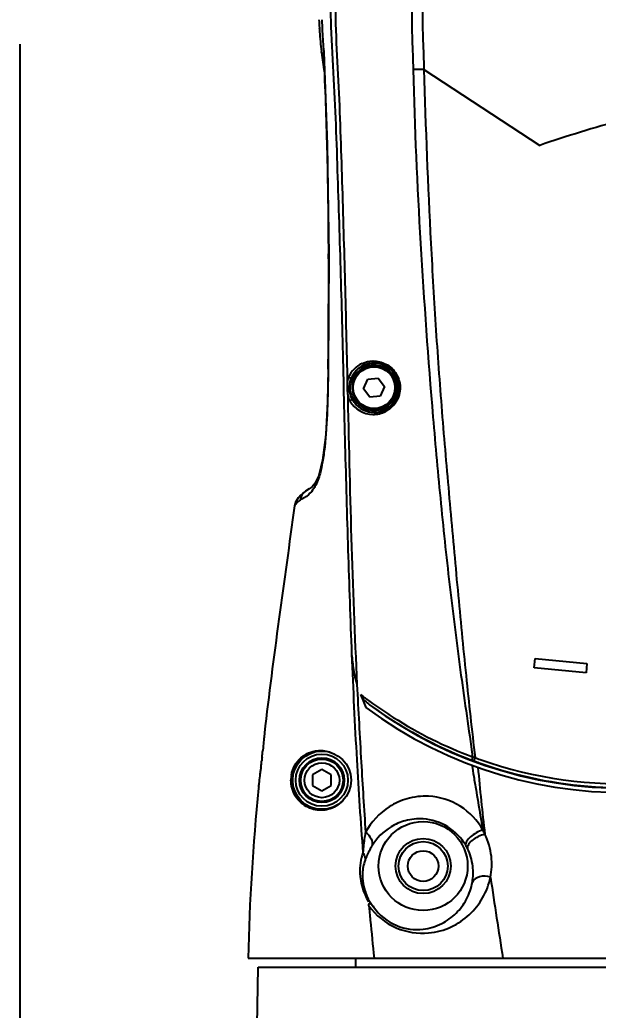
# Model space of a CAD drawing. Header units: millimetres. Extents: x 5828 to 6704, y 123 to 421.
# Drawn here: x 6580.87 to 6587.16, y 329.84 to 340.61 of the extents above; entities that cross this region are included whole.
import ezdxf

# ---------------------------------------------------------------- set-up
doc = ezdxf.new("R2010")
doc.units = ezdxf.units.MM
for name, color, linetype in [('外形图', 7, 'Continuous'), ('尺寸标注', 7, 'Continuous'), ('运动范围', 7, 'Continuous')]:
    doc.layers.add(name, color=color, linetype=linetype)
doc.styles.add('微软雅黑', font='msyh.ttc', dxfattribs={"height": 1.5})
doc.dimstyles.new('尺寸标注_1_15比例', dxfattribs={"dimtxt": 1.5, "dimasz": 1.25, "dimexe": 0.5, "dimexo": 0.4, "dimgap": 0.5, "dimtad": 1, "dimdec": 1, "dimlfac": 15, "dimdsep": 46, "dimtxsty": '微软雅黑', "dimcen": 0.09, "dimadec": 0, "dimazin": 0, "dimtp": 0.01, "dimtm": 0.01, "dimtfac": 1, "dimtdec": 1, "dimtofl": 0, "dimtmove": 0, "dimatfit": 3, "dimfxl": 1, "dimtolj": 1, "dimarcsym": 0})

# ---------------------------------------------------------------- blocks, each defined once
blk = doc.blocks.new('*D797')
at = {"layer": 'Defpoints', "color": 0}
for p in [(6541.837, 378.118), (6588.187, 378.118), (6595.12, 318.74)]:
    blk.add_point(p, dxfattribs=at)
at = {"layer": '尺寸标注', "color": 0, "lineweight": -2}
for p, q in [((6587.787, 378.118), (6541.337, 378.118)), ((6541.837, 319.99), (6541.837, 376.868)), ((6594.72, 318.74), (6541.337, 318.74))]:
    blk.add_line(p, q, dxfattribs=at)
at = {"layer": '尺寸标注', "color": 0}
for points in [[(6542.045, 376.868), (6541.629, 376.868), (6541.837, 378.118)], [(6541.629, 319.99), (6542.045, 319.99), (6541.837, 318.74)]]:
    blk.add_solid(points, dxfattribs=at)
at = {"layer": '尺寸标注', "color": 0, "insert": (6540.562, 347.113), "char_height": 1.5, "attachment_point": 5, "rotation": 90, "style": '微软雅黑'}
blk.add_mtext('\\A1;890.7', dxfattribs=at)
blk = doc.blocks.new('*D799')
at = {"layer": 'Defpoints', "color": 0}
for p in [(6550.809, 340.74), (6588.187, 305.934), (6550.809, 301.639)]:
    blk.add_point(p, dxfattribs=at)
at = {"layer": '尺寸标注', "color": 0, "lineweight": -2}
for p, q in [((6550.809, 340.34), (6550.809, 301.139)), ((6588.187, 305.534), (6588.187, 301.139)), ((6586.937, 301.639), (6552.059, 301.639))]:
    blk.add_line(p, q, dxfattribs=at)
at = {"layer": '尺寸标注', "color": 0}
for points in [[(6552.059, 301.848), (6552.059, 301.431), (6550.809, 301.639)], [(6586.937, 301.431), (6586.937, 301.848), (6588.187, 301.639)]]:
    blk.add_solid(points, dxfattribs=at)
at = {"layer": '尺寸标注', "color": 0, "insert": (6570.211, 302.915), "char_height": 1.5, "attachment_point": 5, "style": '微软雅黑'}
blk.add_mtext('\\A1;\\A1;560.6', dxfattribs=at)
blk = doc.blocks.new('*D817')
at = {"layer": 'Defpoints', "color": 0}
for p in [(6580.872, 340.74), (6588.187, 317.322), (6588.187, 306.651)]:
    blk.add_point(p, dxfattribs=at)
at = {"layer": '尺寸标注', "color": 0, "lineweight": -2}
for p, q in [((6580.872, 340.34), (6580.872, 306.151)), ((6588.187, 316.922), (6588.187, 306.151)), ((6580.872, 306.651), (6572.997, 306.651)), ((6582.122, 306.651), (6586.937, 306.651))]:
    blk.add_line(p, q, dxfattribs=at)
at = {"layer": '尺寸标注', "color": 0}
for points in [[(6582.122, 306.859), (6582.122, 306.443), (6580.872, 306.651)], [(6586.937, 306.443), (6586.937, 306.859), (6588.187, 306.651)]]:
    blk.add_solid(points, dxfattribs=at)
at = {"layer": '尺寸标注', "color": 0, "insert": (6575.908, 307.93), "char_height": 1.5, "attachment_point": 5, "style": '微软雅黑'}
blk.add_mtext('\\A1;109.7', dxfattribs=at)

msp = doc.modelspace()

# ---------------------------------------------------------------- linework, layer by layer
at = {"layer": '外形图', "color": 7, "linetype": 'Continuous'}
for p, q in [((6584.1498, 340.2488), (6584.1482, 340.2603)), ((6584.1496, 340.2488), (6584.1482, 340.2603)), ((6584.1732, 340.2535), (6584.1734, 340.252)), ((6585.2626, 340.0662), (6585.1449, 340.0633)), ((6585.2626, 340.0658), (6586.52, 339.2404)), ((6584.2111, 339.2218), (6584.21, 339.2687)), ((6584.2116, 339.2219), (6584.2104, 339.2687)), ((6584.227, 338.0062), (6584.2269, 338.0632)), ((6584.2277, 338.0062), (6584.2275, 338.0632)), ((6584.2221, 336.8082), (6584.2213, 336.8082)), ((6584.4949, 336.7505), (6584.5118, 336.7397)), ((6584.4714, 336.7119), (6584.4852, 336.7016)), ((6584.6059, 336.5948), (6584.6526, 336.6995)), ((6584.6526, 336.6995), (6584.7666, 336.7115)), ((6584.7666, 336.7115), (6584.834, 336.6188)), ((6584.6733, 336.502), (6584.6059, 336.5948)), ((6584.834, 336.6188), (6584.7874, 336.514)), ((6584.4831, 336.4773), (6584.4958, 336.4889)), ((6584.5104, 336.4412), (6584.5261, 336.4536)), ((6584.7874, 336.514), (6584.6733, 336.502)), ((6583.9238, 335.4396), (6583.8856, 335.3922)), ((6583.9762, 335.4824), (6583.9238, 335.4396)), ((6583.9773, 335.4831), (6583.9762, 335.4824)), ((6583.8965, 335.4076), (6583.8734, 335.3727)), ((6583.8856, 335.3922), (6583.8734, 335.3728)), ((6583.8734, 335.3727), (6583.8734, 335.3728)), ((6583.858, 335.326), (6583.8563, 335.3233)), ((6586.4594, 333.5616), (6586.469, 333.6611)), ((6586.469, 333.6611), (6587.0331, 333.6068)), ((6586.469, 333.6611), (6586.4717, 333.6578)), ((6586.4594, 333.5616), (6586.4627, 333.5642)), ((6587.0235, 333.5072), (6586.4594, 333.5616)), ((6587.0235, 333.5072), (6587.0208, 333.5104)), ((6587.0331, 333.6068), (6587.0235, 333.5072)), ((6587.0331, 333.6068), (6587.0298, 333.6041)), ((6583.52, 332.7503), (6583.5189, 332.7397)), ((6583.5227, 332.7785), (6583.52, 332.7503)), ((6583.5237, 332.7899), (6583.5227, 332.7785)), ((6583.5253, 332.8069), (6583.5237, 332.7899)), ((6583.5297, 332.8534), (6583.5253, 332.8069)), ((6583.5256, 332.8101), (6583.5253, 332.8068)), ((6583.5145, 332.6944), (6583.5112, 332.6611)), ((6583.5161, 332.7101), (6583.5145, 332.6944)), ((6583.5189, 332.7397), (6583.5161, 332.7101)), ((6583.492, 332.4774), (6583.49, 332.4593)), ((6584.1533, 332.4568), (6584.0522, 332.3984)), ((6584.2543, 332.3984), (6584.1533, 332.4568)), ((6584.0522, 332.3984), (6584.0522, 332.2818)), ((6584.2543, 332.2818), (6584.2543, 332.3984)), ((6583.4659, 332.254), (6583.4658, 332.2534)), ((6583.4676, 332.2679), (6583.4659, 332.254)), ((6584.0522, 332.2818), (6584.1533, 332.2234)), ((6584.1533, 332.2234), (6584.2543, 332.2818)), ((6584.6575, 331.0478), (6584.6599, 331.0221)), ((6583.3533, 330.4068), (6593.0181, 330.4068)), ((6584.52, 330.4068), (6584.52, 330.3068)), ((6583.4516, 329.6734), (6583.4627, 330.3068)), ((6583.4627, 330.3068), (6592.9087, 330.3068))]:
    msp.add_line(p, q, dxfattribs=at)
for points in [[(6584.1732, 340.2528), (6584.2107, 339.2509), (6584.2272, 338.0454), (6584.2213, 336.8082)], [(6584.2213, 336.8082), (6584.2142, 336.4541), (6584.1953, 336.0937), (6584.1619, 335.8195), (6584.1199, 335.6504), (6584.0802, 335.5684), (6584.0473, 335.5298), (6584.0163, 335.5073), (6583.9773, 335.4831)]]:
    msp.add_lwpolyline(points, dxfattribs=at)
for centre, radius in [((6584.72, 336.6068), 0.2333), ((6584.72, 336.6068), 0.2267), ((6584.1533, 332.3401), 0.3167), ((6584.1533, 332.3401), 0.2833), ((6584.1533, 332.3401), 0.2433), ((6584.1533, 332.3401), 0.23), ((6584.1533, 332.3401), 0.19), ((6585.2533, 331.4068), 0.4836), ((6585.2533, 331.4068), 0.3), ((6585.2533, 331.4068), 0.2667), ((6585.2533, 331.4068), 0.1667)]:
    msp.add_circle(centre, radius, dxfattribs=at)
for centre, radius, start, end in [((6588.1474, 340.6974), 3.9952, 181.30089, 183.14346), ((6588.12, 340.7378), 4.0003, 181.89967, 183.17506), ((6588.1302, 340.7383), 4.0106, 183.17485, 183.74754), ((6588.1567, 340.7403), 4.0372, 183.75054, 186.82836), ((6596.2219, 341.1803), 12.0841, 183.32996, 184.36816), ((6588.1987, 340.7453), 4.0794, 186.99199, 189.95838), ((6532.3209, 337.9298), 51.9068, 0.14733, 1.42639), ((6490.1994, 337.8482), 94.0284, 359.366269, 0.096298), ((6584.72, 336.6068), 0.267, 218.31351, 147.43252), ((6584.7095, 336.6078), 0.2883, 114.06534, 135.84572), ((6584.72, 336.6068), 0.247, 218.31344, 147.43227), ((6584.7234, 336.6079), 0.2693, 111.00593, 125.978), ((6584.7115, 336.6052), 0.2914, 135.75757, 156.47616), ((6584.7241, 336.6071), 0.2704, 126.00342, 147.9635), ((6584.7114, 336.6075), 0.2914, 209.25475, 269.36292), ((6584.7236, 336.6063), 0.2696, 217.74897, 269.22261), ((6584.7243, 336.6057), 0.2687, 296.94535, 323.45763), ((6584.7118, 336.6088), 0.2928, 269.28238, 297.18107), ((6584.7236, 336.6062), 0.2695, 269.21374, 297.01172), ((6584.0501, 335.3708), 0.1338, 123.49928, 173.77415), ((6583.9884, 335.3053), 0.1333, 149.6368, 172.25477), ((6583.8113, 335.6711), 0.3008, 302.18591, 306.29444), ((6587.42, 336.8734), 4.6667, 233.29846, 313.11276), ((6587.42, 336.8734), 4.62, 233.47246, 312.98669), ((6586.876, 334.1436), 2.4625, 200.72029, 204.25658), ((6587.543, 337.1392), 4.876, 232.47199, 233.9528), ((6584.942, 333.5282), 0.4569, 231.92976, 233.48048), ((6587.4514, 336.9673), 4.7142, 233.84324, 249.26762), ((6562.6402, 334.7452), 20.9748, 354.10051, 354.2976), ((6565.2687, 334.4719), 18.3322, 353.87013, 353.98814), ((6588.3158, 339.2631), 7.1674, 249.30169, 249.47717), ((6586.503, 335.0908), 2.5972, 254.07921, 254.68878), ((6587.3983, 336.8123), 4.5505, 249.47798, 250.24737), ((6587.3812, 336.78), 4.4763, 249.54899, 250.31133), ((6587.397, 336.8333), 4.5318, 250.35075, 273.84184), ((6567.7688, 334.199), 15.8172, 353.49695, 353.68543), ((6566.2423, 334.3674), 17.3529, 353.74733, 353.87015), ((6620.1357, 335.6845), 34.4371, 185.34014, 186.55688), ((6587.4159, 336.8657), 4.6066, 250.266, 282.47158), ((6570.7823, 333.8466), 12.7832, 352.90606, 353.14792), ((6569.1889, 334.0369), 14.3879, 353.15244, 353.49781), ((6584.1441, 332.3401), 0.3269, 170.50508, 180.13885), ((6585.1477, 331.4234), 0.8429, 22.95569, 26.48074), ((6585.2065, 331.3343), 0.5905, 26.45879, 30.47155), ((6684.8888, 346.0275), 99.9965, 188.478926, 188.987162), ((6585.2147, 331.3182), 0.6193, 199.18362, 205.88435), ((6585.1627, 331.3296), 0.5785, 209.14709, 219.31999)]:
    msp.add_arc(centre, radius, start, end, dxfattribs=at)
for points, knots in [([(6584.1826, 341.2011), (6584.2433, 341.7071), (6584.5684, 342.7045), (6585.4108, 343.7047), (6586.2669, 344.272), (6586.9801, 344.5698), (6587.7365, 344.727), (6588.5091, 344.7387), (6589.27, 344.6049), (6589.9922, 344.3304), (6590.6496, 343.9245), (6591.2186, 343.4016), (6591.6778, 342.7802), (6592.0105, 342.0827), (6592.2041, 341.3349), (6592.2353, 340.8201), (6592.2258, 340.5643)], [0, 0, 0, 0, 0.1245576, 0.2491312, 0.3117041, 0.3742772, 0.4368498, 0.4994229, 0.5619961, 0.6245693, 0.6871429, 0.749716, 0.8122885, 0.87486, 0.9374309, 1, 1, 1, 1]), ([(6591.234, 340.5795), (6591.2447, 340.796), (6591.2199, 341.2328), (6591.0457, 341.8643), (6590.7415, 342.4449), (6590.3215, 342.9479), (6589.8044, 343.3506), (6589.2135, 343.6339), (6588.5764, 343.7871), (6587.9212, 343.8025), (6587.2777, 343.6784), (6586.6753, 343.4202), (6586.1414, 343.0402), (6585.6999, 342.5559), (6585.3705, 341.9892), (6585.2054, 341.468), (6585.1408, 341.0385), (6585.1205, 340.6048), (6585.1396, 340.28), (6585.1449, 340.0633)], [0, 0, 0, 0, 0.0624878, 0.1250085, 0.187499, 0.2500036, 0.3125018, 0.3750035, 0.4375069, 0.5000067, 0.5625054, 0.6250049, 0.6875083, 0.750007, 0.8125118, 0.8750176, 0.9063075, 0.9375319, 1, 1, 1, 1]), ([(6591.1283, 340.5855), (6591.1402, 340.7948), (6591.1184, 341.2174), (6590.9518, 341.8287), (6590.6588, 342.3908), (6590.2531, 342.8776), (6589.7528, 343.2669), (6589.1808, 343.5399), (6588.5642, 343.686), (6587.9305, 343.698), (6587.3088, 343.5744), (6586.7279, 343.3209), (6586.2141, 342.9499), (6585.7902, 342.4789), (6585.4748, 341.9291), (6585.3175, 341.4244), (6585.2565, 341.0088), (6585.2382, 340.5893), (6585.2573, 340.2753), (6585.2626, 340.0658)], [0, 0, 0, 0, 0.062487, 0.1250081, 0.187498, 0.2500022, 0.3124997, 0.375001, 0.4375037, 0.5000034, 0.5625018, 0.6250016, 0.6875057, 0.7500056, 0.8125109, 0.8750194, 0.906309, 0.9375323, 1, 1, 1, 1]), ([(6584.7815, 342.7174), (6584.6859, 342.5531), (6584.5185, 342.21), (6584.3446, 341.665), (6584.2665, 341.1946), (6584.2459, 340.8151), (6584.2506, 340.4353), (6584.2834, 339.9617), (6584.3078, 339.3928), (6584.3257, 338.8238), (6584.3443, 338.2549), (6584.3613, 337.6859), (6584.381, 336.9273), (6584.4037, 335.9792), (6584.4351, 334.8437), (6584.4616, 334.0876), (6584.4766, 333.7107)], [0, 0, 0, 0, 0.0626231, 0.1252775, 0.1879135, 0.2191784, 0.2504257, 0.3130226, 0.3755704, 0.4380804, 0.5006062, 0.5631411, 0.6256719, 0.7506825, 0.8756835, 1, 1, 1, 1]), ([(6584.3064, 340.9715), (6584.2966, 340.789), (6584.3036, 340.4225), (6584.3371, 339.875), (6584.3565, 339.3265), (6584.3736, 338.7782), (6584.3903, 338.2299), (6584.4104, 337.4988), (6584.4229, 336.9504), (6584.4314, 336.5848)], [0, 0, 0, 0, 0.1249394, 0.2500894, 0.3750863, 0.5000457, 0.6250424, 0.7500448, 1, 1, 1, 1]), ([(6584.1728, 340.2599), (6584.1729, 340.2576), (6584.1731, 340.255), (6584.1734, 340.2524), (6584.1734, 340.252)], [0, 0, 0, 0, 0.8582827, 1, 1, 1, 1]), ([(6584.2104, 339.2687), (6584.2061, 339.4326), (6584.1963, 339.7605), (6584.1802, 340.0881), (6584.1734, 340.252)], [0, 0, 0, 0, 0.5000012, 1, 1, 1, 1]), ([(6585.1449, 340.0633), (6585.1603, 339.4332), (6585.2169, 338.1734), (6585.3298, 336.6014), (6585.4439, 335.3464), (6585.5433, 334.4111), (6585.6599, 333.4936), (6585.7488, 332.8898), (6585.7906, 332.5932)], [0, 0, 0, 0, 0.2520664, 0.5041396, 0.6301842, 0.7559762, 0.8802231, 1, 1, 1, 1]), ([(6585.2626, 340.0658), (6585.2787, 339.4353), (6585.317, 338.4899), (6585.39, 337.2306), (6585.4592, 336.2869), (6585.5429, 335.3452), (6585.6272, 334.4085), (6585.7159, 333.4886), (6585.7833, 332.8828), (6585.8172, 332.5858)], [0, 0, 0, 0, 0.2521871, 0.3782769, 0.5043877, 0.6304898, 0.7563006, 0.8804512, 1, 1, 1, 1]), ([(6590.1866, 339.8306), (6589.8755, 339.8373), (6589.2524, 339.8255), (6588.4778, 339.7406), (6587.8656, 339.6269), (6587.2604, 339.4806), (6586.8146, 339.3404), (6586.52, 339.2404)], [0, 0, 0, 0, 0.2499605, 0.4999976, 0.6250127, 0.749999, 1, 1, 1, 1]), ([(6584.7083, 336.8967), (6584.7561, 336.8973), (6584.8585, 336.873), (6584.978, 336.76), (6585.0205, 336.5912), (6584.9797, 336.4791), (6584.9469, 336.4345)], [0, 0, 0, 0, 0.2257039, 0.4729486, 0.7389416, 1, 1, 1, 1]), ([(6584.7199, 336.8772), (6584.764, 336.8778), (6584.8586, 336.8555), (6584.9699, 336.7504), (6585.0095, 336.5924), (6584.971, 336.4873), (6584.9402, 336.4456)], [0, 0, 0, 0, 0.2227548, 0.4694138, 0.7376029, 1, 1, 1, 1]), ([(6584.2221, 336.8082), (6584.2205, 336.6609), (6584.2153, 336.3776), (6584.196, 336.0399), (6584.1645, 335.8093), (6584.1339, 335.665), (6584.1026, 335.5763), (6584.0775, 335.5317)], [0, 0, 0, 0, 0.3418726, 0.65746, 0.7843212, 0.881241, 1, 1, 1, 1]), ([(6584.4314, 336.5848), (6584.43, 336.6081), (6584.4293, 336.6539), (6584.4352, 336.7007), (6584.4443, 336.7216)], [0, 0, 0, 0, 0.5063712, 1, 1, 1, 1]), ([(6584.4443, 336.7216), (6584.4503, 336.7168), (6584.4596, 336.7127), (6584.4693, 336.7117), (6584.4714, 336.7119)], [0, 0, 0, 0, 0.7909305, 1, 1, 1, 1]), ([(6584.4714, 336.7119), (6584.4617, 336.6942), (6584.4519, 336.654), (6584.449, 336.5932), (6584.4579, 336.533), (6584.4717, 336.494), (6584.4831, 336.4773)], [0, 0, 0, 0, 0.2490534, 0.4999883, 0.7509319, 1, 1, 1, 1]), ([(6584.4852, 336.7016), (6584.474, 336.6865), (6584.4605, 336.6502), (6584.4548, 336.5935), (6584.4661, 336.5377), (6584.4832, 336.5028), (6584.4958, 336.4889)], [0, 0, 0, 0, 0.2499714, 0.4999413, 0.7500162, 1, 1, 1, 1]), ([(6584.4314, 336.5848), (6584.444, 336.0484), (6584.4684, 334.9795), (6584.509, 333.9111), (6584.5348, 333.3791)], [0, 0, 0, 0, 0.5018533, 1, 1, 1, 1]), ([(6584.4572, 336.465), (6584.4473, 336.4827), (6584.4368, 336.5234), (6584.4327, 336.5641), (6584.4314, 336.5848)], [0, 0, 0, 0, 0.4932661, 1, 1, 1, 1]), ([(6584.4571, 336.465), (6584.4626, 336.4704), (6584.4715, 336.4754), (6584.4811, 336.4773), (6584.4831, 336.4773)], [0, 0, 0, 0, 0.7909742, 1, 1, 1, 1]), ([(6584.9469, 336.4345), (6584.9401, 336.4252), (6584.9116, 336.3909), (6584.875, 336.3635), (6584.8456, 336.3484)], [0, 0, 0, 0, 0.2585855, 1, 1, 1, 1]), ([(6584.0775, 335.5317), (6584.0701, 335.5185), (6584.0457, 335.4802), (6584.0138, 335.4467), (6583.9894, 335.4287)], [0, 0, 0, 0, 0.3320103, 1, 1, 1, 1]), ([(6583.9171, 335.3853), (6583.9095, 335.3808), (6583.8861, 335.3649), (6583.8683, 335.3423), (6583.858, 335.326)], [0, 0, 0, 0, 0.3158322, 1, 1, 1, 1]), ([(6583.9715, 335.4166), (6583.9683, 335.4145), (6583.9563, 335.4072), (6583.944, 335.4006), (6583.9351, 335.3956)], [0, 0, 0, 0, 0.2752068, 1, 1, 1, 1]), ([(6584.4766, 333.7107), (6584.4919, 333.3274), (6584.5266, 332.6077), (6584.5728, 331.8887), (6584.5989, 331.5527)], [0, 0, 0, 0, 0.5323463, 1, 1, 1, 1]), ([(6584.4766, 333.7103), (6584.4817, 333.6544), (6584.4946, 333.5429), (6584.5172, 333.4323), (6584.5348, 333.379)], [0, 0, 0, 0, 0.5001957, 1, 1, 1, 1]), ([(6584.5348, 333.3791), (6584.5485, 333.0978), (6584.5786, 332.5629), (6584.6108, 332.028), (6584.6277, 331.7745)], [0, 0, 0, 0, 0.5256709, 1, 1, 1, 1]), ([(6584.5728, 333.2723), (6584.5809, 333.251), (6584.6086, 333.2133), (6584.6423, 333.1825), (6584.6603, 333.1684)], [0, 0, 0, 0, 0.4991483, 1, 1, 1, 1]), ([(6584.6737, 333.1968), (6584.7571, 333.1361), (6585.1076, 332.8976), (6585.4903, 332.706), (6585.7906, 332.5932)], [0, 0, 0, 0, 0.243352, 1, 1, 1, 1]), ([(6583.8217, 332.394), (6583.8284, 332.4342), (6583.8527, 332.4996), (6583.9222, 332.5873), (6584.0192, 332.6495), (6584.1529, 332.6724), (6584.2428, 332.6496), (6584.2853, 332.6279)], [0, 0, 0, 0, 0.2038634, 0.3377787, 0.5547823, 0.761785, 1, 1, 1, 1]), ([(6585.7906, 332.5932), (6585.7891, 332.5886), (6585.7866, 332.5806), (6585.7834, 332.5696), (6585.7825, 332.5633), (6585.7817, 332.5589), (6585.7825, 332.5583)], [0, 0, 0, 0, 0.4005055, 0.7131088, 0.9157645, 1, 1, 1, 1]), ([(6585.8172, 332.5858), (6585.8154, 332.581), (6585.812, 332.5726), (6585.8081, 332.5614), (6585.8045, 332.5551), (6585.8039, 332.5511), (6585.8031, 332.5506)], [0, 0, 0, 0, 0.4043837, 0.7208614, 0.9242667, 1, 1, 1, 1]), ([(6584.3906, 332.1305), (6584.3529, 332.0846), (6584.2542, 332.0167), (6584.0789, 332.0048), (6583.9419, 332.0705), (6583.8441, 332.1858), (6583.8174, 332.2811), (6583.8172, 332.3393)], [0, 0, 0, 0, 0.2264177, 0.4298649, 0.6447162, 0.7779407, 1, 1, 1, 1]), ([(6583.8172, 332.3393), (6583.8181, 332.3389), (6583.8245, 332.3374), (6583.831, 332.3371), (6583.8366, 332.3369)], [0, 0, 0, 0, 0.1399512, 1, 1, 1, 1]), ([(6585.803, 332.3814), (6585.8112, 332.3316), (6585.8434, 332.1374), (6585.8772, 331.9435), (6585.9021, 331.7992)], [0, 0, 0, 0, 0.2563494, 1, 1, 1, 1]), ([(6585.3122, 332.1655), (6585.2338, 332.1693), (6585.0826, 332.1514), (6584.8296, 332.0367), (6584.6886, 331.8849), (6584.6277, 331.7745)], [0, 0, 0, 0, 0.2852951, 0.5413943, 1, 1, 1, 1]), ([(6585.9021, 331.7992), (6585.8436, 331.9025), (6585.6721, 332.0846), (6585.4324, 332.1596), (6585.3122, 332.1655)], [0, 0, 0, 0, 0.4965266, 1, 1, 1, 1]), ([(6585.2533, 331.9184), (6585.1885, 331.9227), (6585.0654, 331.9104), (6584.8617, 331.8238), (6584.747, 331.7088), (6584.6962, 331.6245)], [0, 0, 0, 0, 0.2961016, 0.5511725, 1, 1, 1, 1]), ([(6585.7155, 331.6337), (6585.6687, 331.7131), (6585.5334, 331.8531), (6585.3474, 331.9121), (6585.2533, 331.9184)], [0, 0, 0, 0, 0.4940409, 1, 1, 1, 1]), ([(6585.9021, 331.7993), (6585.8528, 331.7845), (6585.7865, 331.7468), (6585.7268, 331.6844), (6585.7126, 331.6477), (6585.7154, 331.6338)], [0, 0, 0, 0, 0.5914149, 0.8365549, 1, 1, 1, 1]), ([(6584.6277, 331.7745), (6584.624, 331.7554), (6584.6113, 331.6819), (6584.6032, 331.6077), (6584.5989, 331.5527)], [0, 0, 0, 0, 0.2612091, 1, 1, 1, 1]), ([(6584.6277, 331.7745), (6584.6526, 331.7558), (6584.6928, 331.7116), (6584.703, 331.6498), (6584.6963, 331.6245)], [0, 0, 0, 0, 0.5429098, 1, 1, 1, 1]), ([(6585.9238, 331.7522), (6585.8991, 331.7465), (6585.8511, 331.7291), (6585.79, 331.6908), (6585.7468, 331.6481), (6585.733, 331.6119), (6585.7352, 331.5974)], [0, 0, 0, 0, 0.2951212, 0.5875073, 0.8300293, 1, 1, 1, 1]), ([(6585.9853, 331.2835), (6585.9996, 331.3581), (6586.0072, 331.5203), (6585.9608, 331.677), (6585.9238, 331.7521)], [0, 0, 0, 0, 0.4755024, 1, 1, 1, 1]), ([(6584.6962, 331.6245), (6584.6881, 331.6111), (6584.6604, 331.5618), (6584.6378, 331.5097), (6584.6237, 331.4713)], [0, 0, 0, 0, 0.2767828, 1, 1, 1, 1]), ([(6585.788, 331.2321), (6585.7978, 331.2896), (6585.8011, 331.4161), (6585.7646, 331.5382), (6585.7352, 331.5974)], [0, 0, 0, 0, 0.4688258, 1, 1, 1, 1]), ([(6584.5989, 331.5527), (6584.5751, 331.481), (6584.5475, 331.2969), (6584.6035, 331.1127), (6584.6599, 331.0221)], [0, 0, 0, 0, 0.4145771, 1, 1, 1, 1]), ([(6584.6237, 331.4713), (6584.6064, 331.4246), (6584.5822, 331.3041), (6584.6039, 331.1809), (6584.6298, 331.1147)], [0, 0, 0, 0, 0.4120147, 1, 1, 1, 1]), ([(6584.5989, 331.5527), (6584.6031, 331.5466), (6584.6174, 331.5218), (6584.6243, 331.4925), (6584.6237, 331.4713)], [0, 0, 0, 0, 0.2598906, 1, 1, 1, 1]), ([(6585.3133, 330.68), (6585.3977, 330.6878), (6585.559, 330.7314), (6585.7623, 330.8676), (6585.9124, 331.0561), (6585.9689, 331.2082), (6585.9845, 331.2877)], [0, 0, 0, 0, 0.2631515, 0.5067727, 0.74832, 1, 1, 1, 1]), ([(6585.9861, 331.2874), (6585.9472, 331.2981), (6585.8723, 331.304), (6585.8017, 331.261), (6585.788, 331.232)], [0, 0, 0, 0, 0.5570615, 1, 1, 1, 1]), ([(6585.2533, 330.7209), (6585.3233, 330.7291), (6585.4551, 330.7694), (6585.6174, 330.8867), (6585.7344, 331.0432), (6585.777, 331.1673), (6585.788, 331.2321)], [0, 0, 0, 0, 0.2679707, 0.511114, 0.7504412, 1, 1, 1, 1]), ([(6584.6298, 331.1147), (6584.6353, 331.0989), (6584.6464, 331.0686), (6584.6584, 331.0378), (6584.6599, 331.0221)], [0, 0, 0, 0, 0.514951, 1, 1, 1, 1]), ([(6584.6642, 330.9754), (6584.6639, 330.9786), (6584.6636, 330.9847), (6584.6643, 330.993), (6584.6664, 331.0009), (6584.6759, 331.0037), (6584.6852, 330.996), (6584.6988, 330.9832), (6584.7086, 330.9711), (6584.7152, 330.963)], [0, 0, 0, 0, 0.1072963, 0.2032007, 0.283267, 0.358071, 0.4868661, 0.6526339, 1, 1, 1, 1]), ([(6584.6642, 330.9754), (6584.7379, 330.8714), (6584.9402, 330.7069), (6585.1951, 330.6691), (6585.3133, 330.68)], [0, 0, 0, 0, 0.5177806, 1, 1, 1, 1]), ([(6584.6642, 330.9754), (6584.6691, 330.9235), (6584.6872, 330.7339), (6584.7074, 330.5446), (6584.72, 330.4068)], [0, 0, 0, 0, 0.2735539, 1, 1, 1, 1]), ([(6584.7152, 330.963), (6584.7766, 330.8748), (6584.9447, 330.7369), (6585.1573, 330.7096), (6585.2533, 330.7209)], [0, 0, 0, 0, 0.5264682, 1, 1, 1, 1])]:
    msp.add_open_spline(points, degree=3, knots=knots, dxfattribs=at)
for points in [[(6584.592, 336.871), (6584.6282, 336.8872), (6584.6686, 336.8962), (6584.7083, 336.8967)], [(6584.6269, 336.8593), (6584.6564, 336.8706), (6584.6884, 336.8768), (6584.7199, 336.8772)], [(6584.4949, 336.7505), (6584.4869, 336.7378), (6584.4789, 336.725), (6584.4714, 336.7119)], [(6584.5118, 336.7397), (6584.5034, 336.7267), (6584.4944, 336.7141), (6584.4852, 336.7016)], [(6584.4831, 336.4773), (6584.4919, 336.4651), (6584.5011, 336.4531), (6584.5104, 336.4412)], [(6584.4958, 336.4889), (6584.5063, 336.4775), (6584.5165, 336.4658), (6584.5261, 336.4536)], [(6583.9351, 335.3956), (6583.9291, 335.3923), (6583.923, 335.3889), (6583.9171, 335.3853)], [(6583.8563, 335.3233), (6583.7444, 334.5004), (6583.6243, 333.6785), (6583.5297, 332.8534)], [(6583.5039, 332.5893), (6583.5026, 332.5769), (6583.5013, 332.5644), (6583.5, 332.5519)], [(6585.7829, 332.5033), (6585.7896, 332.4627), (6585.7962, 332.4221), (6585.803, 332.3814)], [(6583.4658, 332.2534), (6583.406, 331.6397), (6583.364, 331.0234), (6583.3533, 330.4068)]]:
    msp.add_open_spline(points, degree=3, dxfattribs=at)
at = {"layer": '运动范围', "color": 0, "linetype": 'Continuous', "lineweight": 0}
msp.add_arc((6588.1866, 340.7401), 37.378, 340.00173, 209.99906, dxfattribs=at)

# ---------------------------------------------------------------- dimensions: what is measured, and where the dimension line sits
at = {"layer": '尺寸标注'}
dim = msp.add_linear_dim(base=(6541.8372, 378.1181), p1=(6595.1201, 318.7401), p2=(6588.1866, 378.1181), angle=90, dimstyle='尺寸标注_1_15比例', dxfattribs=at)
dim.commit()
dim.dimension.update_dxf_attribs({"geometry": '*D797', "text_midpoint": (6541.8372, 347.1133), "dimtype": 160})
dim = msp.add_linear_dim(base=(6550.8086, 301.6394), p1=(6588.1866, 305.9336), p2=(6550.8086, 340.7401), text='\\A1;560.6', dimstyle='尺寸标注_1_15比例', override={"dimtxsty": '微软雅黑'}, dxfattribs=at)
dim.commit()
dim.dimension.update_dxf_attribs({"geometry": '*D799', "text_midpoint": (6570.2106, 301.6394), "dimtype": 160})
dim = msp.add_linear_dim(base=(6588.1866, 306.6511), p1=(6580.872, 340.7401), p2=(6588.1866, 317.3222), dimstyle='尺寸标注_1_15比例', dxfattribs=at)
dim.commit()
dim.dimension.update_dxf_attribs({"geometry": '*D817', "text_midpoint": (6575.9077, 306.6511), "dimtype": 160})

doc.saveas('drawing.dxf')
